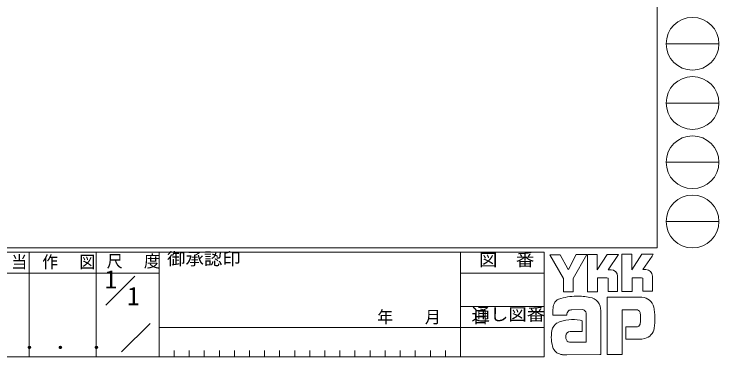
# Model space of a CAD drawing. Units: millimetres, scale not verified. Extents: x -841 to 292, y -594 to 212.
# Drawn here: x -44.2 to 292.5, y -594 to -430.4 of the extents above; entities that cross this region are included whole.
import ezdxf
from ezdxf.enums import TextEntityAlignment as Align

# ---------------------------------------------------------------- set-up
doc = ezdxf.new("R2010")
doc.units = ezdxf.units.MM
doc.header["$LTSCALE"] = 2
doc.layers.add('0-1_YKK_ZWAK', color=7, linetype='Continuous', lineweight=9)
doc.layers.add('0-2_USER1', color=7, linetype='Continuous')
doc.styles.add('ＭＳ ゴシック', font='')
doc.styles.get('ＭＳ ゴシック').set_extended_font_data('MS Gothic')

msp = doc.modelspace()

# ---------------------------------------------------------------- linework, layer by layer
at = {"layer": '0-1_YKK_ZWAK'}
for p, q in [((263, 208.035), (263, -541.965)), ((267.252, -444.525), (292.452, -444.525)), ((267.252, -472.805), (292.452, -472.805)), ((267.252, -501.085), (292.452, -501.085)), ((267.252, -529.365), (292.452, -529.365)), ((263, -541.965), (-837, -541.965)), ((209, -543.965), (-837, -543.965)), ((-37, -543.965), (-37, -593.965)), ((-5, -543.965), (-5, -593.965)), ((25, -543.965), (25, -593.965)), ((169, -543.965), (169, -593.965)), ((209, -543.965), (209, -593.965)), ((211.624, -545.259), (216.644, -545.259)), ((218.188, -556.534), (211.624, -545.259)), ((224.194, -545.104), (220.544, -552.209)), ((229.657, -562.867), (229.657, -545.143)), ((246.106, -544.989), (250.778, -544.989)), ((246.106, -562.712), (246.106, -544.989)), ((255.682, -544.989), (261.088, -544.989)), ((261.088, -544.989), (260.548, -545.915)), ((260.548, -545.915), (256.088, -552.287)), ((-3.594, -553.964), (-101, -553.964)), ((-3.594, -553.964), (25, -553.964)), ((-0.471, -569.302), (13.376, -555.454)), ((169, -553.965), (209, -553.965)), ((240.97, -552.402), (239.486, -552.402)), ((244.06, -555.492), (244.06, -562.751)), ((257.572, -552.287), (256.088, -552.287)), ((260.663, -555.492), (260.663, -562.674)), ((238.963, -556.225), (234.406, -556.225)), ((250.971, -556.187), (250.971, -562.712)), ((255.528, -556.187), (250.971, -556.187)), ((256.146, -556.418), (255.528, -556.187)), ((256.146, -562.674), (256.146, -556.418)), ((255.605, -565.531), (239.04, -565.531)), ((239.04, -565.531), (239.04, -592.831)), ((250.971, -562.712), (246.106, -562.712)), ((256.146, -562.601), (256.218, -562.674)), ((260.663, -562.674), (256.146, -562.674)), ((169, -569.964), (209, -569.964)), ((213.169, -574.065), (213.169, -571.309)), ((227.494, -571.4), (222.212, -571.5)), ((236.028, -571.941), (236.028, -592.792)), ((246.222, -571.478), (252.863, -571.478)), ((246.222, -592.831), (246.222, -571.478)), ((219.81, -574.065), (213.169, -574.065)), ((229.039, -586.923), (229.039, -573.022)), ((254.962, -573.617), (254.987, -577.38)), ((7.103, -591.601), (20.709, -577.995)), ((25, -579.965), (169, -579.965)), ((209, -579.964), (169, -579.964)), ((227.108, -581.865), (221.402, -581.871)), ((247.96, -579.664), (247.96, -585.572)), ((253.018, -579.664), (247.96, -579.664)), ((247.96, -585.572), (255.566, -585.572)), ((255.566, -585.572), (257.111, -585.224)), ((221.007, -586.923), (229.039, -586.923)), ((228.421, -586.923), (228.923, -586.923)), ((229.039, -586.922), (229.04, -586.923)), ((32.2, -590.965), (32.2, -593.965)), ((39.4, -590.965), (39.4, -593.965)), ((46.6, -590.965), (46.6, -593.965)), ((53.8, -590.965), (53.8, -593.965)), ((61, -590.965), (61, -593.965)), ((68.2, -590.965), (68.2, -593.965)), ((75.4, -590.965), (75.4, -593.965)), ((82.6, -590.965), (82.6, -593.965)), ((89.8, -590.965), (89.8, -593.965)), ((97, -590.965), (97, -593.965)), ((104.2, -590.965), (104.2, -593.965)), ((111.4, -590.965), (111.4, -593.965)), ((118.6, -590.965), (118.6, -593.965)), ((125.8, -590.965), (125.8, -593.965)), ((133, -590.965), (133, -593.965)), ((140.2, -590.965), (140.2, -593.965)), ((147.4, -590.965), (147.4, -593.965)), ((154.6, -590.965), (154.6, -593.965)), ((161.8, -590.965), (161.8, -593.965)), ((-837, -593.965), (209, -593.965)), ((219.81, -592.908), (217.686, -592.908)), ((235.564, -592.87), (219.81, -592.908)), ((236.028, -592.792), (235.564, -592.87))]:
    msp.add_line(p, q, dxfattribs=at)
for points in [[(216.644, -545.259), (220.235, -551.978), (220.544, -552.209)], [(224.194, -545.104), (229.374, -545.104), (222.899, -556.573)], [(229.657, -545.143), (234.252, -545.143), (234.252, -552.427), (239.078, -545.066)], [(239.078, -545.066), (244.543, -545.066), (239.486, -552.402)], [(250.778, -544.989), (250.778, -552.405), (255.682, -544.989)], [(222.899, -556.573), (222.899, -562.905), (218.188, -562.905), (218.188, -556.534)], [(234.406, -556.225), (234.406, -562.867), (229.657, -562.867)], [(244.06, -562.751), (239.58, -562.751), (239.58, -556.457), (238.963, -556.225)], [(226.104, -576.497), (227.108, -576.729), (227.108, -581.865)], [(239.04, -592.831), (245.102, -592.831), (246.222, -592.831)]]:
    msp.add_lwpolyline(points, dxfattribs=at)
for centre in [(279.852, -444.525), (279.852, -472.805), (279.852, -501.085), (279.852, -529.365)]:
    msp.add_circle(centre, 12.6, dxfattribs=at)
for centre, radius, start, end in [((240.97, -555.492), 3.089, 0.00165, 89.99603), ((257.572, -555.376), 3.089, 0.00165, 89.99603), ((224.317, -590.252), 25.257, 89.89165, 109.30847), ((225.059, -594.626), 29.64, 78.78009, 91.46938), ((229.758, -571.817), 6.355, 40.66422, 80.31693), ((255.388, -571.737), 6.202, 14.44571, 87.08746), ((220.37, -571.344), 7.196, 158.41083, 179.71774), ((217.009, -569.758), 3.491, 109.02126, 161.51263), ((229.441, -571.801), 6.588, 358.78058, 38.76563), ((222.822, -573.975), 3.013, 138.46381, 181.71359), ((222.021, -573.923), 2.43, 85.50551, 126.78038), ((226.794, -573.613), 2.321, 14.75519, 72.44994), ((253.093, -573.221), 1.756, 16.43123, 96.91661), ((232.094, -575.661), 29.8, 350.99026, 10.67624), ((249.759, -574.261), 5.248, 4.93422, 17.03551), ((218.181, -582.433), 5.583, 121.8271, 169.08475), ((222.6, -595.185), 19.013, 79.38097, 112.05824), ((253.019, -577.798), 1.865, 269.95467, 342.90144), ((249.728, -576.88), 5.281, 343.6902, 354.75362), ((228.213, -584.529), 15.832, 168.76372, 199.80078), ((221.414, -583.935), 2.064, 90.33952, 178.03638), ((255.478, -579.315), 6.13, 285.4429, 349.90448), ((222.689, -584.433), 3.384, 171.08202, 216.71922), ((221.357, -584.772), 2.18, 230.97279, 260.7549), ((218.2, -587.454), 5.461, 207.31435, 263.59464)]:
    msp.add_arc(centre, radius, start, end, dxfattribs=at)

# ---------------------------------------------------------------- texts
at = {"layer": '0-1_YKK_ZWAK', "style": 'ＭＳ ゴシック', "width": 1.1}
for s, p in [('御承認印', (28.81, -551.869)), ('図\u3000番', (177.854, -552.339)), ('通し図番', (174.255, -578.371))]:
    msp.add_text(s, height=5.865, dxfattribs=at).set_placement(p, align=Align.BOTTOM_LEFT)
at = {"layer": '0-1_YKK_ZWAK', "color": 3, "style": 'ＭＳ ゴシック', "width": 1.15}
for p in [(-62.636, -592.459), (-30.636, -592.459)]:
    msp.add_text(' ． ．', height=7.331, dxfattribs=at).set_placement(p, align=Align.BOTTOM_LEFT)
at = {"layer": '0-1_YKK_ZWAK', "char_height": 5.865, "attachment_point": 7, "style": 'ＭＳ ゴシック'}
for s, insert in [('\\T1.17;\\W0.95;担\\~\\~当', (-63.351, -552.222)), ('\\T1.17;\\W0.95;作\\~\\~図', (-30.829, -552.196)), ('\\T1.17;\\W0.95;尺\\~\\~度', (0.018, -551.875)), ('\\T1.2;\\W0.95;年\\~\\~\\~月\\~\\~\\~日', (129.252, -578.492))]:
    msp.add_mtext(s, dxfattribs=dict(at, insert=insert))
at = {"layer": '0-2_USER1', "color": 3, "style": 'ＭＳ ゴシック'}
for p in [(-1, -563.964), (9.762, -571.964)]:
    msp.add_text('1', height=8.798, dxfattribs=at).set_placement(p, align=Align.BOTTOM_LEFT)

doc.saveas('drawing.dxf')
